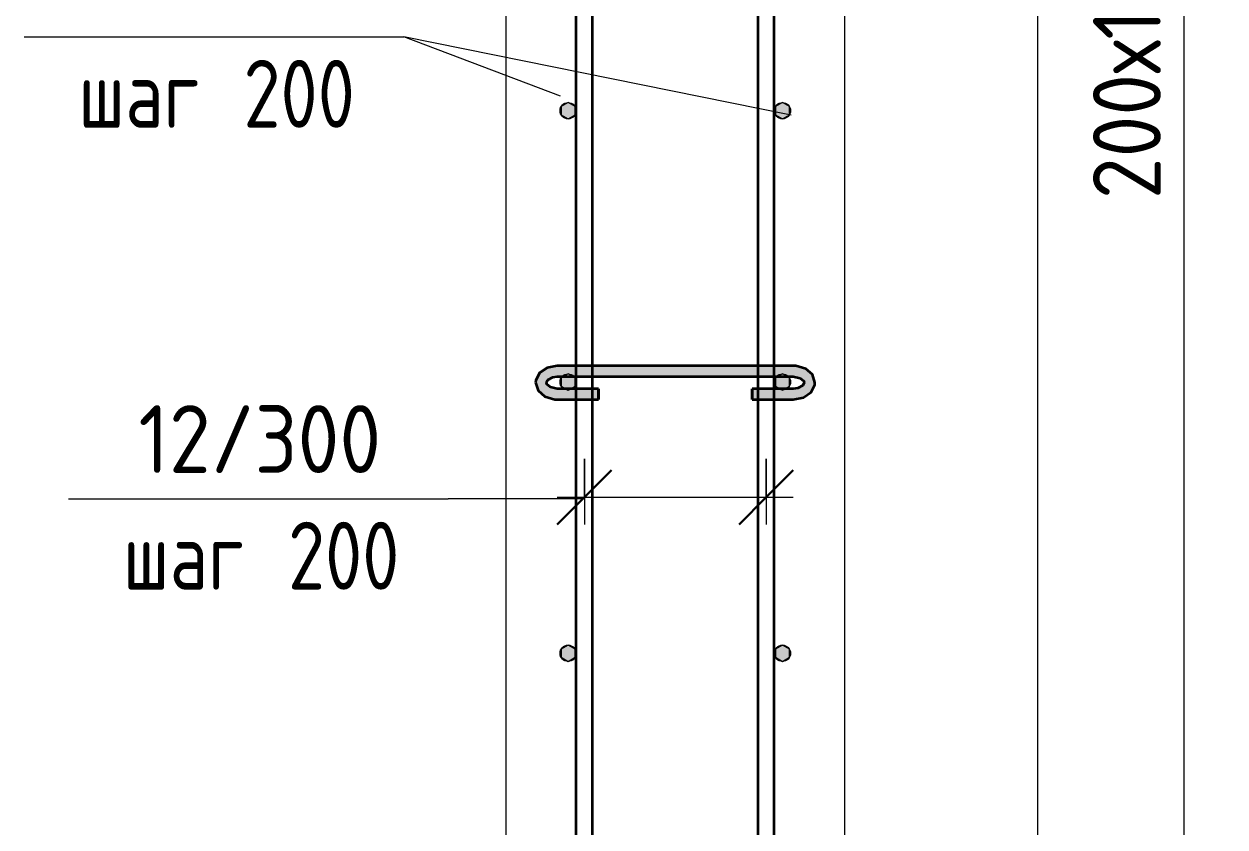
# Model space of a CAD drawing. Header units: millimetres. Extents: x 2384 to 38512, y -3571 to 48684.
# Drawn here: x 22528 to 23413, y -2048 to -1456 of the extents above; entities that cross this region are included whole.
import ezdxf

# ---------------------------------------------------------------- set-up
doc = ezdxf.new("R2010")
doc.units = ezdxf.units.MM
for name, color, linetype, lineweight in [('AA_Dim', 7, 'Continuous', 9), ('AA_Dim-20', 7, 'Continuous', 9), ('AA_Oformlenie', 7, 'Continuous', 9), ('AA_Vinoska', 7, 'Continuous', 9), ('AF_Stena_Опалубка', 253, 'Continuous', 20), ('KR_Armatura', 7, 'Continuous', 20), ('KR_Armatura_Tonkie', 7, 'Continuous', 20)]:
    doc.layers.add(name, color=color, linetype=linetype, lineweight=lineweight)
doc.styles.add('ISOCPEUR_1', font='isocpeur.ttf', dxfattribs={"width": 0.9, "height": 50})
doc.styles.add('ISOCPEUR_2', font='isocpeur.ttf', dxfattribs={"width": 0.8, "height": 50})
doc.dimstyles.new('00_Точн_3_знака__прозр__1', dxfattribs={"dimscale": 304.8, "dimtxt": 49.799059, "dimasz": 0.111549, "dimexe": 0.098425, "dimexo": 0.065617, "dimgap": 0.006562, "dimtad": 1, "dimdec": 3, "dimrnd": 0.001, "dimdsep": 46, "dimtxsty": 'ISOCPEUR_1', "dimblk1": 'OBLIQUE', "dimblk2": 'OBLIQUE', "dimsah": 1, "dimcen": 0.09, "dimdle": 0.098425, "dimazin": 0, "dimtfac": 1, "dimtdec": 4, "dimtix": 1, "dimtmove": 0, "dimatfit": 3, "dimfxl": 1, "dimtvp": 1, "dimtolj": 1, "dimtzin": 0, "dimlwd": 18, "dimlwe": 18, "dimarcsym": 2})
doc.dimstyles.new('10_Раскладка_арматуры_с_засечками', dxfattribs={"dimscale": 304.8, "dimtxt": 0.18, "dimasz": 0.131234, "dimexe": 0.065617, "dimexo": 0, "dimgap": 0, "dimtad": 1, "dimdec": 3, "dimrnd": 0.001, "dimdsep": 46, "dimtxsty": 'ISOCPEUR_2', "dimblk1": 'OBLIQUE', "dimblk2": 'OBLIQUE', "dimsah": 1, "dimcen": 0.09, "dimdle": 0.065617, "dimazin": 0, "dimtfac": 1, "dimtdec": 4, "dimtix": 1, "dimtmove": 0, "dimatfit": 3, "dimfxl": 1, "dimtvp": 1, "dimtolj": 1, "dimtzin": 0, "dimlwd": 18, "dimlwe": 18, "dimarcsym": 2})

# ---------------------------------------------------------------- blocks, each defined once
blk = doc.blocks.new('261_Шпилька массив _НесАрм_РабПлоск_ - 8 А240-3919552-Сечение 3')
at = {"layer": 'KR_Armatura_Tonkie', "lineweight": 35}
h = blk.add_hatch(color=256, dxfattribs=at)
h.paths.add_polyline_path([(47813, -1726.15), (47813, -1724.98), (47807.17, -1723.63), (47805.77, -1722.53), (47806.07, -1723.32), (47809, -1725.39), (47809.64, -1725.52)])
h.paths.add_polyline_path([(47798.22, -1716.17), (47801.99, -1712.35), (47807.11, -1710.01), (47813, -1709.18), (47813, -1708.01), (47805.49, -1709.46), (47800.59, -1712.58)])
for points in [[(47827, -1709.18), (47987, -1709.18), (47987, -1708.01), (47813, -1708.15), (47813, -1709.18)], [(47813, -1732.98), (47813, -1726.15), (47809, -1725.39), (47806.07, -1723.32), (47805.03, -1720.57), (47805.77, -1718.57), (47813, -1715.87), (47813, -1709.18), (47806.88, -1710.04), (47801.69, -1712.49), (47798.22, -1716.17), (47797, -1720.49), (47798.22, -1724.82), (47801.07, -1728.71), (47805.49, -1731.53), (47810.5, -1732.5)], [(47846.75, -1716.01), (47987, -1715.87), (47987, -1709.18), (47813, -1709.18), (47813, -1716.01), (47839, -1716.01)], [(47987, -1732.98), (47993.18, -1731.98), (47995.68, -1730.79), (47999.01, -1728.15), (48001.78, -1724.82), (48003, -1720.49), (48001.78, -1716.17), (47998.01, -1712.35), (47992.89, -1710.01), (47987, -1709.18), (47987, -1716.01), (47993.19, -1717.45), (47994.51, -1719.21), (47995, -1720.49), (47993.93, -1723.32), (47991, -1725.39), (47987, -1726.16), (47987, -1732.84)], [(47818.44, -1726.15), (47843.3, -1726.15), (47843.3, -1724.98), (47813, -1725.12), (47813, -1726.15), (47816.8, -1726.15)], [(47839, -1732.98), (47843.3, -1732.84), (47843.3, -1726.15), (47813, -1726.15), (47813, -1732.98), (47827, -1732.98)], [(47987, -1726.15), (47987, -1724.98), (47956.7, -1725.12), (47956.7, -1726.15), (47973, -1726.15)], [(47973, -1732.98), (47987, -1732.84), (47987, -1726.15), (47956.7, -1726.15), (47956.7, -1732.98), (47961, -1732.98)]]:
    blk.add_hatch(color=256, dxfattribs=at).paths.add_polyline_path(points)
h = blk.add_hatch(color=256, dxfattribs=at)
h.paths.add_polyline_path([(47987, -1726.15), (47991, -1725.39), (47993.94, -1723.3), (47994.23, -1722.23), (47993.19, -1723.54), (47987, -1725.12), (47987, -1725.52)])
h.paths.add_polyline_path([(48001.78, -1716.17), (47998.31, -1712.29), (47995.68, -1710.2), (47993.06, -1708.95), (47987, -1708.15), (47987, -1709.18), (47993.12, -1710.04), (47998.31, -1712.49)])
for p, q in [((47827, -1708.01), (47813, -1708.01)), ((47839, -1708.01), (47827, -1708.01)), ((47961, -1708.01), (47839, -1708.01)), ((47973, -1708.01), (47961, -1708.01)), ((47987, -1708.01), (47973, -1708.01)), ((47813, -1716.01), (47827, -1716.01)), ((47827, -1716.01), (47839, -1716.01)), ((47839, -1716.01), (47961, -1716.01)), ((47961, -1716.01), (47973, -1716.01)), ((47973, -1716.01), (47987, -1716.01)), ((47827, -1724.98), (47813, -1724.98)), ((47839, -1724.98), (47827, -1724.98)), ((47843.3, -1724.98), (47839, -1724.98)), ((47843.3, -1724.98), (47843.3, -1726.15)), ((47843.3, -1731.81), (47843.3, -1725.12)), ((47843.3, -1726.15), (47843.3, -1732.98)), ((47961, -1724.98), (47956.7, -1724.98)), ((47956.7, -1726.15), (47956.7, -1724.98)), ((47956.7, -1725.12), (47956.7, -1731.81)), ((47956.7, -1732.98), (47956.7, -1726.15)), ((47973, -1724.98), (47961, -1724.98)), ((47987, -1724.98), (47973, -1724.98)), ((47813, -1732.98), (47827, -1732.98)), ((47827, -1732.98), (47839, -1732.98)), ((47839, -1732.98), (47843.3, -1732.98)), ((47843.3, -1732.84), (47843.3, -1731.81)), ((47956.7, -1731.81), (47956.7, -1732.84)), ((47956.7, -1732.98), (47961, -1732.98)), ((47961, -1732.98), (47973, -1732.98)), ((47973, -1732.98), (47987, -1732.98))]:
    blk.add_line(p, q, dxfattribs=at)
at = {"layer": 'KR_Armatura_Tonkie', "lineweight": 35, "flags": 128}
for points in [[(47813, -1708.01), (47805.42, -1709.47), (47799.81, -1713.37), (47797.12, -1718.93), (47797, -1720.49)], [(48003, -1720.49), (48001.15, -1714.61), (47996.14, -1710.21), (47988.86, -1708.09), (47987, -1708.01)], [(47805, -1720.49), (47805.96, -1718.49), (47809.72, -1716.44), (47813, -1716.01)], [(47987, -1716.01), (47992.01, -1717.08), (47994.67, -1719.33), (47995, -1720.49)], [(47797, -1720.49), (47798.85, -1726.38), (47803.86, -1730.78), (47811.14, -1732.9), (47813, -1732.98)], [(47813, -1724.98), (47807.99, -1723.91), (47805.33, -1721.66), (47805, -1720.49)], [(47987, -1732.98), (47994.58, -1731.52), (48000.19, -1727.62), (48002.88, -1722.06), (48003, -1720.49)], [(47995, -1720.49), (47994.04, -1722.5), (47990.28, -1724.55), (47987, -1724.98)]]:
    blk.add_lwpolyline(points, dxfattribs=at)
blk = doc.blocks.new('011_Прямоугольник обрыва _ЭлУзла_ - 011_Прямоугольник обрыва _ЭлУзла_-3901859-Сечение 3')
at = {"layer": 'AA_Oformlenie'}
blk.add_line((48167, -417.7), (48167, -2328.56), dxfattribs=at)
blk = doc.blocks.new('DIMBLOCK137-Сечение 3')
at = {"layer": 'AA_Dim-20', "lineweight": 30}
for p, q in [((23383.19, -320), (23366.19, -303)), ((23383.19, -320), (23400.19, -337)), ((23383.19, -2520), (23366.19, -2503)), ((23383.19, -2520), (23400.19, -2537))]:
    blk.add_line(p, q, dxfattribs=at)
at = {"layer": 'AA_Dim-20', "lineweight": 18}
for p, q in [((23112.89, -320), (23413.19, -320)), ((23383.19, -320), (23112.89, -320)), ((23383.19, -2520), (23383.19, -320)), ((23112.89, -2520), (23413.19, -2520)), ((23383.19, -2520), (23112.89, -2520))]:
    blk.add_line(p, q, dxfattribs=at)
at = {"layer": 'AA_Dim-20', "color": 0, "lineweight": 18, "insert": (23315.86, -1585.2), "char_height": 50, "width": 396.4771, "attachment_point": 1, "rotation": 90, "line_spacing_factor": 1.149209, "style": 'ISOCPEUR_1'}
blk.add_mtext('200х11=2200', dxfattribs=at)
blk = doc.blocks.new('_Oblique')
at = {"color": 0, "linetype": 'ByBlock', "lineweight": -2}
blk.add_line((-0.5, -0.5), (0.5, 0.5), dxfattribs=at)
blk = doc.blocks.new('042_М_Арматуры - Диам длина поз _ Комментарий-2260297-Сечение 3')
at = {"layer": 'AA_Vinoska'}
blk.add_line((46426.05, 53.49), (46706.05, 53.49), dxfattribs=at)
blk = doc.blocks.new('DIMBLOCK155-Сечение 3')
at = {"layer": 'AA_Dim-20', "lineweight": 18}
for p, q in [((22940.89, -1776.72), (22940.89, -1825.01)), ((22940.89, -1805.01), (22940.89, -1776.72)), ((23074.89, -1776.72), (23074.89, -1825.01)), ((23074.89, -1805.01), (23074.89, -1776.72)), ((22920.89, -1805.01), (23094.89, -1805.01))]:
    blk.add_line(p, q, dxfattribs=at)
at = {"layer": 'AA_Dim-20', "lineweight": 30}
for p, q in [((22940.89, -1805.01), (22960.89, -1785.01)), ((23074.89, -1805.01), (23094.89, -1785.01)), ((22940.89, -1805.01), (22920.89, -1825.01)), ((23074.89, -1805.01), (23054.89, -1825.01))]:
    blk.add_line(p, q, dxfattribs=at)

msp = doc.modelspace()

# ---------------------------------------------------------------- hatches: boundary and pattern name
at = {"layer": 'KR_Armatura'}
h = msp.add_hatch(color=256, dxfattribs=at)
edge = h.paths.add_edge_path()
edge.add_arc((22928.8941, -1520), 6, 0, 360)
for points in [[(22928.8941, -1526), (22934.0903, -1523), (22934.0903, -1517), (22928.8941, -1514), (22923.698, -1517), (22923.698, -1523)], [(23086.8941, -1526), (23092.0903, -1523), (23092.0903, -1517), (23086.8941, -1514), (23081.698, -1517), (23081.698, -1523)], [(22928.8941, -1726), (22934.0903, -1723), (22934.0903, -1717), (22928.8941, -1714), (22923.698, -1717), (22923.698, -1723), (22926.3299, -1724.5195)], [(23086.8941, -1726), (23092.0903, -1723), (23092.0903, -1717), (23086.8941, -1714), (23081.698, -1717), (23081.698, -1723)], [(22928.8941, -1926), (22934.0903, -1923), (22934.0903, -1917), (22928.8941, -1914), (22923.698, -1917), (22923.698, -1923)], [(23086.8941, -1926), (23092.0903, -1923), (23092.0903, -1917), (23086.8941, -1914), (23081.698, -1917), (23081.698, -1923)]]:
    msp.add_hatch(color=256, dxfattribs=at).paths.add_polyline_path(points)
h = msp.add_hatch(color=256, dxfattribs=at)
edge = h.paths.add_edge_path()
edge.add_arc((23086.8941, -1520), 6, 0, 360)
h = msp.add_hatch(color=256, dxfattribs=at)
edge = h.paths.add_edge_path()
edge.add_arc((22928.8941, -1720), 6, 0, 360)
h = msp.add_hatch(color=256, dxfattribs=at)
edge = h.paths.add_edge_path()
edge.add_arc((23086.8941, -1720), 6, 0, 360)
h = msp.add_hatch(color=256, dxfattribs=at)
edge = h.paths.add_edge_path()
edge.add_arc((22928.8941, -1920), 6, 0, 360)
h = msp.add_hatch(color=256, dxfattribs=at)
edge = h.paths.add_edge_path()
edge.add_arc((23086.8941, -1920), 6, 0, 360)

# ---------------------------------------------------------------- linework, layer by layer
at = {"layer": 'AA_Vinoska'}
for p, q in [((22923.1662, -1509.3281), (22807.692, -1465.6351)), ((23093.2567, -1523.3723), (22807.692, -1465.6351)), ((22939.5797, -1806.1862), (22840.5215, -1806.1862))]:
    msp.add_line(p, q, dxfattribs=at)
at = {"layer": 'AF_Stena_Опалубка'}
for p, q in [((22882.8941, -270), (22882.8941, -2570)), ((23132.8941, -2570), (23132.8941, -270))]:
    msp.add_line(p, q, dxfattribs=at)
at = {"layer": 'KR_Armatura'}
for p, q in [((22928.8941, -1514), (22923.698, -1517)), ((22934.0903, -1517), (22928.8941, -1514)), ((23086.8941, -1514), (23081.698, -1517)), ((23092.0903, -1517), (23086.8941, -1514)), ((22923.698, -1517), (22923.698, -1523)), ((22923.698, -1523), (22928.8941, -1526)), ((22928.8941, -1526), (22934.0903, -1523)), ((22934.0903, -1523), (22934.0903, -1517)), ((23081.698, -1517), (23081.698, -1523)), ((23081.698, -1523), (23086.8941, -1526)), ((23086.8941, -1526), (23092.0903, -1523)), ((23092.0903, -1523), (23092.0903, -1517)), ((22928.8941, -1714), (22923.698, -1717)), ((22923.698, -1717), (22923.698, -1723)), ((22934.0903, -1717), (22928.8941, -1714)), ((22934.0903, -1723), (22934.0903, -1717)), ((23086.8941, -1714), (23081.698, -1717)), ((23081.698, -1717), (23081.698, -1723)), ((23092.0903, -1717), (23086.8941, -1714)), ((23092.0903, -1723), (23092.0903, -1717)), ((22923.698, -1723), (22926.3299, -1724.5195)), ((22926.3299, -1724.5195), (22928.8941, -1726)), ((22928.8941, -1726), (22934.0903, -1723)), ((23081.698, -1723), (23086.8941, -1726)), ((23086.8941, -1726), (23092.0903, -1723)), ((22928.8941, -1914), (22923.698, -1917)), ((22923.698, -1917), (22923.698, -1923)), ((22934.0903, -1917), (22928.8941, -1914)), ((22934.0903, -1923), (22934.0903, -1917)), ((23086.8941, -1914), (23081.698, -1917)), ((23081.698, -1917), (23081.698, -1923)), ((23092.0903, -1917), (23086.8941, -1914)), ((23092.0903, -1923), (23092.0903, -1917)), ((22923.698, -1923), (22928.8941, -1926)), ((22928.8941, -1926), (22934.0903, -1923)), ((23081.698, -1923), (23086.8941, -1926)), ((23086.8941, -1926), (23092.0903, -1923))]:
    msp.add_line(p, q, dxfattribs=at)
for centre in [(22928.8941, -1520), (23086.8941, -1520), (22928.8941, -1720), (23086.8941, -1720), (22928.8941, -1920), (23086.8941, -1920)]:
    msp.add_circle(centre, 6, dxfattribs=at)
at = {"layer": 'KR_Armatura_Tonkie', "lineweight": 35}
for p, q in [((22934.8941, -2562), (22934.8941, -278)), ((22934.8941, -2562), (22934.8941, -278)), ((22934.8941, -2562), (22934.8941, -278)), ((22934.8941, -2562), (22934.8941, -278)), ((22934.8941, -2562), (22934.8941, -278)), ((22934.8941, -2562), (22934.8941, -278)), ((22934.8941, -2562), (22934.8941, -278)), ((22934.8941, -2562), (22934.8941, -278)), ((22946.8941, -2562), (22946.8941, -278)), ((22946.8941, -2562), (22946.8941, -278)), ((22946.8941, -2562), (22946.8941, -278)), ((22946.8941, -2562), (22946.8941, -278)), ((22946.8941, -2562), (22946.8941, -278)), ((22946.8941, -2562), (22946.8941, -278)), ((22946.8941, -2562), (22946.8941, -278)), ((22946.8941, -2562), (22946.8941, -278)), ((23068.8941, -2562), (23068.8941, -278)), ((23068.8941, -2562), (23068.8941, -278)), ((23068.8941, -2562), (23068.8941, -278)), ((23068.8941, -2562), (23068.8941, -278)), ((23068.8941, -2562), (23068.8941, -278)), ((23068.8941, -2562), (23068.8941, -278)), ((23068.8941, -2562), (23068.8941, -278)), ((23068.8941, -2562), (23068.8941, -278)), ((23080.8941, -2562), (23080.8941, -278)), ((23080.8941, -2562), (23080.8941, -278)), ((23080.8941, -2562), (23080.8941, -278)), ((23080.8941, -2562), (23080.8941, -278)), ((23080.8941, -2562), (23080.8941, -278)), ((23080.8941, -2562), (23080.8941, -278)), ((23080.8941, -2562), (23080.8941, -278)), ((23080.8941, -2562), (23080.8941, -278))]:
    msp.add_line(p, q, dxfattribs=at)

# ---------------------------------------------------------------- block references
at = {"layer": 'AA_Oformlenie'}
msp.add_blockref('011_Прямоугольник обрыва _ЭлУзла_ - 011_Прямоугольник обрыва _ЭлУзла_-3901859-Сечение 3', (-24892.1056, 0), dxfattribs=at)
at = {"layer": 'AA_Vinoska'}
for p in [(-23898.3617, -1519.1286), (-23898.3617, -1519.1286), (-23865.5322, -1859.6796)]:
    msp.add_blockref('042_М_Арматуры - Диам длина поз _ Комментарий-2260297-Сечение 3', p, dxfattribs=at)
at = {"layer": 'KR_Armatura_Tonkie', "lineweight": 35}
msp.add_blockref('261_Шпилька массив _НесАрм_РабПлоск_ - 8 А240-3919552-Сечение 3', (-24892.1056, 0), dxfattribs=at)

# ---------------------------------------------------------------- texts
at = {"layer": 'AA_Vinoska', "char_height": 50, "attachment_point": 1}
for s, insert, width, style in [(' 200', (22664.0332, -1482.5341), 133.4008, 'ISOCPEUR_2'), ('шаг', (22567.7248, -1482.5341), 116.7257, 'ISOCPEUR_2'), ('12/300', (22612.0643, -1737.1041), 222.227775, 'ISOCPEUR_1'), (' 200', (22696.8627, -1823.0852), 133.4008, 'ISOCPEUR_2'), ('шаг', (22600.5543, -1823.0852), 116.7257, 'ISOCPEUR_2')]:
    msp.add_mtext(s, dxfattribs=dict(at, insert=insert, width=width, style=style))

# ---------------------------------------------------------------- dimensions: what is measured, and where the dimension line sits
at = {"layer": 'AA_Dim', "lineweight": 18}
dim = msp.add_linear_dim(base=(23383.1857, -320), p1=(23092.8941, -2520), p2=(23092.8941, -320), angle=90, dimstyle='00_Точн_3_знака__прозр__1', override={"dimpost": '200х11=<>', "dimfxl": 2200}, dxfattribs=at)
dim.commit()
dim.dimension.update_dxf_attribs({"geometry": 'DIMBLOCK137-Сечение 3', "text_midpoint": (23356.1857, -1420)})
dim = msp.add_linear_dim(base=(23074.8941, -1805.0062), p1=(22940.8941, -1776.722), p2=(23074.8941, -1776.722), dimstyle='10_Раскладка_арматуры_с_засечками', override={"dimpost": '<>', "dimfxl": 134}, dxfattribs=at)
dim.commit()
dim.dimension.update_dxf_attribs({"geometry": 'DIMBLOCK155-Сечение 3', "text_midpoint": (23007.8941, -1780.0062)})

doc.saveas('drawing.dxf')
